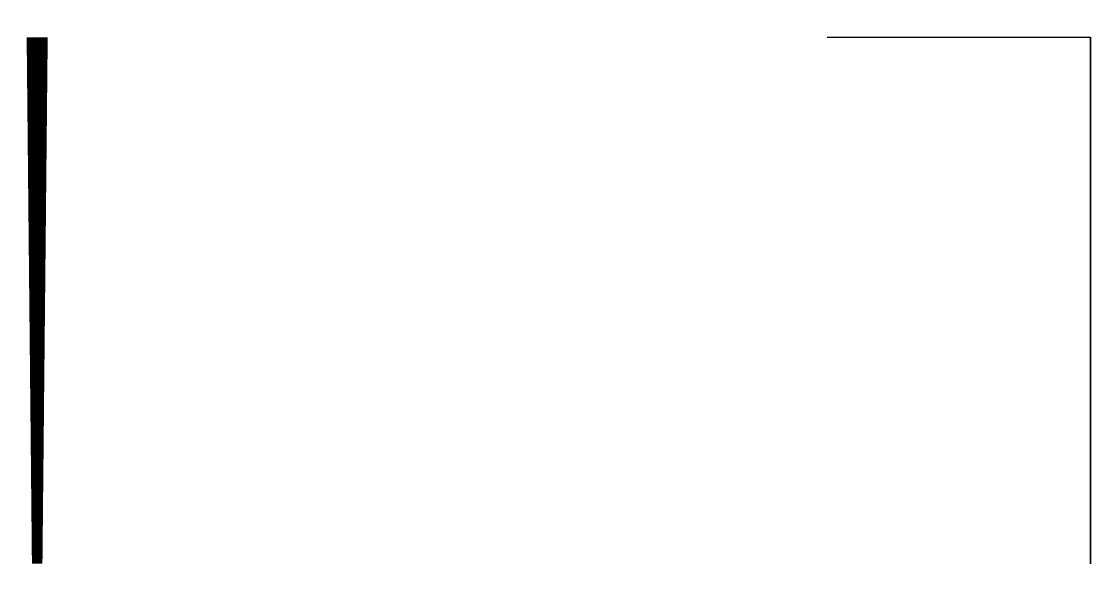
# Model space of a CAD drawing. Header units: millimetres. Extents: x -306 to 100, y 194 to 406.
import ezdxf

# ---------------------------------------------------------------- set-up
doc = ezdxf.new("R2010")
doc.units = ezdxf.units.MM
doc.layers.add('Locked', color=7, linetype='Continuous')

msp = doc.modelspace()

# ---------------------------------------------------------------- linework, layer by layer
at = {"color": 1, "lineweight": 35}
msp.add_line((100, 200), (100, 400), dxfattribs=at)
msp.add_lwpolyline([(-300, 200, 4, 8, 0), (-300, 400, 8, 12, 0)], format="xyseb")
at = {"layer": 'Locked'}
msp.add_line((0, 400), (100, 400), dxfattribs=at)

doc.saveas('drawing.dxf')
